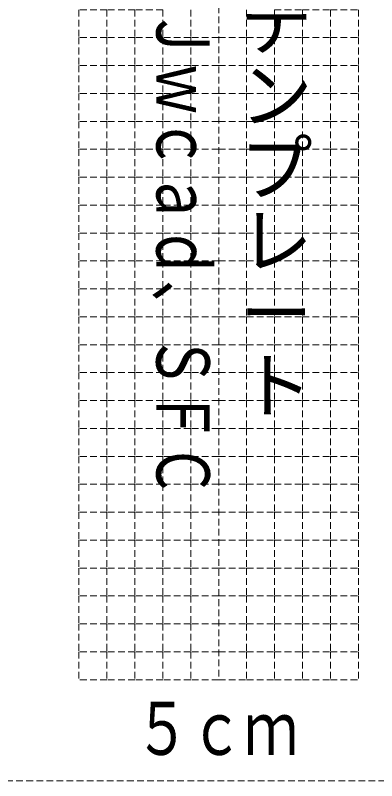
# Model space of a CAD drawing. Units: millimetres on the paper. Extents: x -148 to 177, y -210 to 210.
# Drawn here: x -48.9 to 15.7, y -134.1 to 2.9 of the extents above; entities that cross this region are included whole.
import ezdxf
from ezdxf.enums import TextEntityAlignment as Align

# ---------------------------------------------------------------- set-up
doc = ezdxf.new("R2010")
doc.units = ezdxf.units.MM
doc.linetypes.add('DASHED1', pattern=[1.8, 1.2, -0.6])
doc.layers.add('0-0', color=3, linetype='DASHED1', lineweight=9)
doc.styles.add('@ＭＳ ゴシック', font='')
doc.styles.add('ＭＳ ゴシック', font='')
doc.styles.get('@ＭＳ ゴシック').set_extended_font_data('@MS Gothic')
doc.styles.get('ＭＳ ゴシック').set_extended_font_data('MS Gothic')

msp = doc.modelspace()

# ---------------------------------------------------------------- linework, layer by layer
at = {"layer": '0-0'}
for p, q in [((-12.513, 108.956), (-12.513, -116.044)), ((-22.513, 3.956), (-22.513, -1.044)), ((-17.513, 3.956), (-17.513, -1.044)), ((-7.513, 3.956), (-7.513, -1.044)), ((-2.513, 3.956), (-2.513, -1.044)), ((-22.513, -1.044), (-22.513, -6.044)), ((-17.513, -1.044), (-17.513, -6.044)), ((-7.513, -1.044), (-7.513, -6.044)), ((-2.513, -1.044), (-2.513, -6.044)), ((-22.513, -6.044), (-22.513, -11.044)), ((-17.513, -6.044), (-17.513, -11.044)), ((-7.513, -6.044), (-7.513, -11.044)), ((-2.513, -6.044), (-2.513, -11.044)), ((-22.513, -11.044), (-22.513, -16.044)), ((-17.513, -11.044), (-17.513, -16.044)), ((-7.513, -11.044), (-7.513, -16.044)), ((-2.513, -11.044), (-2.513, -16.044)), ((-22.513, -16.044), (-22.513, -21.044)), ((-17.513, -16.044), (-17.513, -21.044)), ((-7.513, -16.044), (-7.513, -21.044)), ((-2.513, -16.044), (-2.513, -21.044)), ((-22.513, -21.044), (-22.513, -26.044)), ((-17.513, -21.044), (-17.513, -26.044)), ((-7.513, -21.044), (-7.513, -26.044)), ((-2.513, -21.044), (-2.513, -26.044)), ((-22.513, -26.044), (-22.513, -31.044)), ((-17.513, -26.044), (-17.513, -31.044)), ((-7.513, -26.044), (-7.513, -31.044)), ((-2.513, -26.044), (-2.513, -31.044)), ((-22.513, -31.044), (-22.513, -36.044)), ((-17.513, -31.044), (-17.513, -36.044)), ((-7.513, -31.044), (-7.513, -36.044)), ((-2.513, -31.044), (-2.513, -36.044)), ((-22.513, -36.044), (-22.513, -41.044)), ((-17.513, -36.044), (-17.513, -41.044)), ((-7.513, -36.044), (-7.513, -41.044)), ((-2.513, -36.044), (-2.513, -41.044)), ((-22.513, -41.044), (-22.513, -46.044)), ((-17.513, -41.044), (-17.513, -46.044)), ((-7.513, -41.044), (-7.513, -46.044)), ((-2.513, -41.044), (-2.513, -46.044)), ((-22.513, -46.044), (-22.513, -51.044)), ((-17.513, -46.044), (-17.513, -51.044)), ((-7.513, -46.044), (-7.513, -51.044)), ((-2.513, -46.044), (-2.513, -51.044)), ((-22.513, -51.044), (-22.513, -56.044)), ((-17.513, -51.044), (-17.513, -56.044)), ((-7.513, -51.044), (-7.513, -56.044)), ((-2.513, -51.044), (-2.513, -56.044)), ((-22.513, -56.044), (-22.513, -61.044)), ((-17.513, -56.044), (-17.513, -61.044)), ((-7.513, -56.044), (-7.513, -61.044)), ((-2.513, -56.044), (-2.513, -61.044)), ((-22.513, -61.044), (-22.513, -66.044)), ((-17.513, -61.044), (-17.513, -66.044)), ((-7.513, -61.044), (-7.513, -66.044)), ((-2.513, -61.044), (-2.513, -66.044)), ((-22.513, -66.044), (-22.513, -71.044)), ((-17.513, -66.044), (-17.513, -71.044)), ((-7.513, -66.044), (-7.513, -71.044)), ((-2.513, -66.044), (-2.513, -71.044)), ((-22.513, -71.044), (-22.513, -76.044)), ((-17.513, -71.044), (-17.513, -76.044)), ((-7.513, -71.044), (-7.513, -76.044)), ((-2.513, -71.044), (-2.513, -76.044)), ((-22.513, -76.044), (-22.513, -81.044)), ((-17.513, -76.044), (-17.513, -81.044)), ((-7.513, -76.044), (-7.513, -81.044)), ((-2.513, -76.044), (-2.513, -81.044)), ((-22.513, -81.044), (-22.513, -86.044)), ((-17.513, -81.044), (-17.513, -86.044)), ((-7.513, -81.044), (-7.513, -86.044)), ((-2.513, -81.044), (-2.513, -86.044)), ((-22.513, -86.044), (-22.513, -91.044)), ((-17.513, -86.044), (-17.513, -91.044)), ((-7.513, -86.044), (-7.513, -91.044)), ((-2.513, -86.044), (-2.513, -91.044)), ((-22.513, -91.044), (-22.513, -96.044)), ((-17.513, -91.044), (-17.513, -96.044)), ((-7.513, -91.044), (-7.513, -96.044)), ((-2.513, -91.044), (-2.513, -96.044)), ((-22.513, -96.044), (-22.513, -101.044)), ((-17.513, -96.044), (-17.513, -101.044)), ((-7.513, -96.044), (-7.513, -101.044)), ((-2.513, -96.044), (-2.513, -101.044)), ((-22.513, -101.044), (-22.513, -106.044)), ((-17.513, -101.044), (-17.513, -106.044)), ((-7.513, -101.044), (-7.513, -106.044)), ((-2.513, -101.044), (-2.513, -106.044)), ((-22.513, -106.044), (-22.513, -111.044)), ((-17.513, -106.044), (-17.513, -111.044)), ((-7.513, -106.044), (-7.513, -111.044)), ((-2.513, -106.044), (-2.513, -111.044)), ((-22.513, -111.044), (-22.513, -116.044)), ((-17.513, -111.044), (-17.513, -116.044)), ((-7.513, -111.044), (-7.513, -116.044)), ((-2.513, -111.044), (-2.513, -116.044)), ((-32.513, -116.044), (-37.513, -116.044)), ((-27.513, -116.044), (-32.513, -116.044)), ((-22.513, -116.044), (-27.513, -116.044)), ((-2.513, -116.044), (2.487, -116.044)), ((2.487, -116.044), (7.487, -116.044)), ((7.487, -116.044), (12.487, -116.044)), ((-50.513, -134.127), (25.487, -134.127))]:
    msp.add_line(p, q, dxfattribs=at)
for points in [[(-32.513, 3.956), (-37.513, 3.956), (-37.513, -1.044)], [(-27.513, 3.956), (-32.513, 3.956), (-32.513, -1.044)], [(-22.513, 3.956), (-27.513, 3.956), (-27.513, -1.044)], [(-2.513, 3.956), (2.487, 3.956), (2.487, -1.044)], [(2.487, 3.956), (7.487, 3.956), (7.487, -1.044)], [(7.487, 3.956), (12.487, 3.956), (12.487, -1.044)], [(-32.513, -1.044), (-37.513, -1.044), (-37.513, -6.044)], [(-27.513, -1.044), (-32.513, -1.044), (-32.513, -6.044)], [(-22.513, -1.044), (-27.513, -1.044), (-27.513, -6.044)], [(-12.513, -1.044), (-17.513, -1.044), (-22.513, -1.044)], [(-12.513, -1.044), (-7.513, -1.044), (-2.513, -1.044)], [(-2.513, -1.044), (2.487, -1.044), (2.487, -6.044)], [(2.487, -1.044), (7.487, -1.044), (7.487, -6.044)], [(7.487, -1.044), (12.487, -1.044), (12.487, -6.044)], [(-32.513, -6.044), (-37.513, -6.044), (-37.513, -11.044)], [(-27.513, -6.044), (-32.513, -6.044), (-32.513, -11.044)], [(-22.513, -6.044), (-27.513, -6.044), (-27.513, -11.044)], [(-12.513, -6.044), (-17.513, -6.044), (-22.513, -6.044)], [(-12.513, -6.044), (-7.513, -6.044), (-2.513, -6.044)], [(-2.513, -6.044), (2.487, -6.044), (2.487, -11.044)], [(2.487, -6.044), (7.487, -6.044), (7.487, -11.044)], [(7.487, -6.044), (12.487, -6.044), (12.487, -11.044)], [(-32.513, -11.044), (-37.513, -11.044), (-37.513, -16.044)], [(-27.513, -11.044), (-32.513, -11.044), (-32.513, -16.044)], [(-22.513, -11.044), (-27.513, -11.044), (-27.513, -16.044)], [(-12.513, -11.044), (-17.513, -11.044), (-22.513, -11.044)], [(-12.513, -11.044), (-7.513, -11.044), (-2.513, -11.044)], [(-2.513, -11.044), (2.487, -11.044), (2.487, -16.044)], [(2.487, -11.044), (7.487, -11.044), (7.487, -16.044)], [(7.487, -11.044), (12.487, -11.044), (12.487, -16.044)], [(-32.513, -16.044), (-37.513, -16.044), (-37.513, -21.044)], [(-27.513, -16.044), (-32.513, -16.044), (-32.513, -21.044)], [(-22.513, -16.044), (-27.513, -16.044), (-27.513, -21.044)], [(-12.513, -16.044), (-17.513, -16.044), (-22.513, -16.044)], [(-12.513, -16.044), (-7.513, -16.044), (-2.513, -16.044)], [(-2.513, -16.044), (2.487, -16.044), (2.487, -21.044)], [(2.487, -16.044), (7.487, -16.044), (7.487, -21.044)], [(7.487, -16.044), (12.487, -16.044), (12.487, -21.044)], [(-32.513, -21.044), (-37.513, -21.044), (-37.513, -26.044)], [(-27.513, -21.044), (-32.513, -21.044), (-32.513, -26.044)], [(-22.513, -21.044), (-27.513, -21.044), (-27.513, -26.044)], [(-12.513, -21.044), (-17.513, -21.044), (-22.513, -21.044)], [(-12.513, -21.044), (-7.513, -21.044), (-2.513, -21.044)], [(-2.513, -21.044), (2.487, -21.044), (2.487, -26.044)], [(2.487, -21.044), (7.487, -21.044), (7.487, -26.044)], [(7.487, -21.044), (12.487, -21.044), (12.487, -26.044)], [(-32.513, -26.044), (-37.513, -26.044), (-37.513, -31.044)], [(-27.513, -26.044), (-32.513, -26.044), (-32.513, -31.044)], [(-22.513, -26.044), (-27.513, -26.044), (-27.513, -31.044)], [(-12.513, -26.044), (-17.513, -26.044), (-22.513, -26.044)], [(-12.513, -26.044), (-7.513, -26.044), (-2.513, -26.044)], [(-2.513, -26.044), (2.487, -26.044), (2.487, -31.044)], [(2.487, -26.044), (7.487, -26.044), (7.487, -31.044)], [(7.487, -26.044), (12.487, -26.044), (12.487, -31.044)], [(-32.513, -31.044), (-37.513, -31.044), (-37.513, -36.044)], [(-27.513, -31.044), (-32.513, -31.044), (-32.513, -36.044)], [(-22.513, -31.044), (-27.513, -31.044), (-27.513, -36.044)], [(-12.513, -31.044), (-17.513, -31.044), (-22.513, -31.044)], [(-12.513, -31.044), (-7.513, -31.044), (-2.513, -31.044)], [(-2.513, -31.044), (2.487, -31.044), (2.487, -36.044)], [(2.487, -31.044), (7.487, -31.044), (7.487, -36.044)], [(7.487, -31.044), (12.487, -31.044), (12.487, -36.044)], [(-32.513, -36.044), (-37.513, -36.044), (-37.513, -41.044)], [(-27.513, -36.044), (-32.513, -36.044), (-32.513, -41.044)], [(-22.513, -36.044), (-27.513, -36.044), (-27.513, -41.044)], [(-12.513, -36.044), (-17.513, -36.044), (-22.513, -36.044)], [(-12.513, -36.044), (-7.513, -36.044), (-2.513, -36.044)], [(-2.513, -36.044), (2.487, -36.044), (2.487, -41.044)], [(2.487, -36.044), (7.487, -36.044), (7.487, -41.044)], [(7.487, -36.044), (12.487, -36.044), (12.487, -41.044)], [(-32.513, -41.044), (-37.513, -41.044), (-37.513, -46.044)], [(-27.513, -41.044), (-32.513, -41.044), (-32.513, -46.044)], [(-22.513, -41.044), (-27.513, -41.044), (-27.513, -46.044)], [(-12.513, -41.044), (-17.513, -41.044), (-22.513, -41.044)], [(-12.513, -41.044), (-7.513, -41.044), (-2.513, -41.044)], [(-2.513, -41.044), (2.487, -41.044), (2.487, -46.044)], [(2.487, -41.044), (7.487, -41.044), (7.487, -46.044)], [(7.487, -41.044), (12.487, -41.044), (12.487, -46.044)], [(-32.513, -46.044), (-37.513, -46.044), (-37.513, -51.044)], [(-27.513, -46.044), (-32.513, -46.044), (-32.513, -51.044)], [(-22.513, -46.044), (-27.513, -46.044), (-27.513, -51.044)], [(-12.513, -46.044), (-17.513, -46.044), (-22.513, -46.044)], [(-12.513, -46.044), (-7.513, -46.044), (-2.513, -46.044)], [(-2.513, -46.044), (2.487, -46.044), (2.487, -51.044)], [(2.487, -46.044), (7.487, -46.044), (7.487, -51.044)], [(7.487, -46.044), (12.487, -46.044), (12.487, -51.044)], [(-32.513, -51.044), (-37.513, -51.044), (-37.513, -56.044)], [(-27.513, -51.044), (-32.513, -51.044), (-32.513, -56.044)], [(-22.513, -51.044), (-27.513, -51.044), (-27.513, -56.044)], [(-12.513, -51.044), (-17.513, -51.044), (-22.513, -51.044)], [(-12.513, -51.044), (-7.513, -51.044), (-2.513, -51.044)], [(-2.513, -51.044), (2.487, -51.044), (2.487, -56.044)], [(2.487, -51.044), (7.487, -51.044), (7.487, -56.044)], [(7.487, -51.044), (12.487, -51.044), (12.487, -56.044)], [(-32.513, -56.044), (-37.513, -56.044), (-37.513, -61.044)], [(-27.513, -56.044), (-32.513, -56.044), (-32.513, -61.044)], [(-22.513, -56.044), (-27.513, -56.044), (-27.513, -61.044)], [(-12.513, -56.044), (-17.513, -56.044), (-22.513, -56.044)], [(-12.513, -56.044), (-7.513, -56.044), (-2.513, -56.044)], [(-2.513, -56.044), (2.487, -56.044), (2.487, -61.044)], [(2.487, -56.044), (7.487, -56.044), (7.487, -61.044)], [(7.487, -56.044), (12.487, -56.044), (12.487, -61.044)], [(-32.513, -61.044), (-37.513, -61.044), (-37.513, -66.044)], [(-27.513, -61.044), (-32.513, -61.044), (-32.513, -66.044)], [(-22.513, -61.044), (-27.513, -61.044), (-27.513, -66.044)], [(-12.513, -61.044), (-17.513, -61.044), (-22.513, -61.044)], [(-12.513, -61.044), (-7.513, -61.044), (-2.513, -61.044)], [(-2.513, -61.044), (2.487, -61.044), (2.487, -66.044)], [(2.487, -61.044), (7.487, -61.044), (7.487, -66.044)], [(7.487, -61.044), (12.487, -61.044), (12.487, -66.044)], [(-32.513, -66.044), (-37.513, -66.044), (-37.513, -71.044)], [(-27.513, -66.044), (-32.513, -66.044), (-32.513, -71.044)], [(-22.513, -66.044), (-27.513, -66.044), (-27.513, -71.044)], [(-12.513, -66.044), (-17.513, -66.044), (-22.513, -66.044)], [(-12.513, -66.044), (-7.513, -66.044), (-2.513, -66.044)], [(-2.513, -66.044), (2.487, -66.044), (2.487, -71.044)], [(2.487, -66.044), (7.487, -66.044), (7.487, -71.044)], [(7.487, -66.044), (12.487, -66.044), (12.487, -71.044)], [(-32.513, -71.044), (-37.513, -71.044), (-37.513, -76.044)], [(-27.513, -71.044), (-32.513, -71.044), (-32.513, -76.044)], [(-22.513, -71.044), (-27.513, -71.044), (-27.513, -76.044)], [(-12.513, -71.044), (-17.513, -71.044), (-22.513, -71.044)], [(-12.513, -71.044), (-7.513, -71.044), (-2.513, -71.044)], [(-2.513, -71.044), (2.487, -71.044), (2.487, -76.044)], [(2.487, -71.044), (7.487, -71.044), (7.487, -76.044)], [(7.487, -71.044), (12.487, -71.044), (12.487, -76.044)], [(-32.513, -76.044), (-37.513, -76.044), (-37.513, -81.044)], [(-27.513, -76.044), (-32.513, -76.044), (-32.513, -81.044)], [(-22.513, -76.044), (-27.513, -76.044), (-27.513, -81.044)], [(-12.513, -76.044), (-17.513, -76.044), (-22.513, -76.044)], [(-12.513, -76.044), (-7.513, -76.044), (-2.513, -76.044)], [(-2.513, -76.044), (2.487, -76.044), (2.487, -81.044)], [(2.487, -76.044), (7.487, -76.044), (7.487, -81.044)], [(7.487, -76.044), (12.487, -76.044), (12.487, -81.044)], [(-32.513, -81.044), (-37.513, -81.044), (-37.513, -86.044)], [(-27.513, -81.044), (-32.513, -81.044), (-32.513, -86.044)], [(-22.513, -81.044), (-27.513, -81.044), (-27.513, -86.044)], [(-12.513, -81.044), (-17.513, -81.044), (-22.513, -81.044)], [(-12.513, -81.044), (-7.513, -81.044), (-2.513, -81.044)], [(-2.513, -81.044), (2.487, -81.044), (2.487, -86.044)], [(2.487, -81.044), (7.487, -81.044), (7.487, -86.044)], [(7.487, -81.044), (12.487, -81.044), (12.487, -86.044)], [(-32.513, -86.044), (-37.513, -86.044), (-37.513, -91.044)], [(-27.513, -86.044), (-32.513, -86.044), (-32.513, -91.044)], [(-22.513, -86.044), (-27.513, -86.044), (-27.513, -91.044)], [(-12.513, -86.044), (-17.513, -86.044), (-22.513, -86.044)], [(-12.513, -86.044), (-7.513, -86.044), (-2.513, -86.044)], [(-2.513, -86.044), (2.487, -86.044), (2.487, -91.044)], [(2.487, -86.044), (7.487, -86.044), (7.487, -91.044)], [(7.487, -86.044), (12.487, -86.044), (12.487, -91.044)], [(-32.513, -91.044), (-37.513, -91.044), (-37.513, -96.044)], [(-27.513, -91.044), (-32.513, -91.044), (-32.513, -96.044)], [(-22.513, -91.044), (-27.513, -91.044), (-27.513, -96.044)], [(-12.513, -91.044), (-17.513, -91.044), (-22.513, -91.044)], [(-12.513, -91.044), (-7.513, -91.044), (-2.513, -91.044)], [(-2.513, -91.044), (2.487, -91.044), (2.487, -96.044)], [(2.487, -91.044), (7.487, -91.044), (7.487, -96.044)], [(7.487, -91.044), (12.487, -91.044), (12.487, -96.044)], [(-32.513, -96.044), (-37.513, -96.044), (-37.513, -101.044)], [(-27.513, -96.044), (-32.513, -96.044), (-32.513, -101.044)], [(-22.513, -96.044), (-27.513, -96.044), (-27.513, -101.044)], [(-12.513, -96.044), (-17.513, -96.044), (-22.513, -96.044)], [(-12.513, -96.044), (-7.513, -96.044), (-2.513, -96.044)], [(-2.513, -96.044), (2.487, -96.044), (2.487, -101.044)], [(2.487, -96.044), (7.487, -96.044), (7.487, -101.044)], [(7.487, -96.044), (12.487, -96.044), (12.487, -101.044)], [(-32.513, -101.044), (-37.513, -101.044), (-37.513, -106.044)], [(-27.513, -101.044), (-32.513, -101.044), (-32.513, -106.044)], [(-22.513, -101.044), (-27.513, -101.044), (-27.513, -106.044)], [(-12.513, -101.044), (-17.513, -101.044), (-22.513, -101.044)], [(-12.513, -101.044), (-7.513, -101.044), (-2.513, -101.044)], [(-2.513, -101.044), (2.487, -101.044), (2.487, -106.044)], [(2.487, -101.044), (7.487, -101.044), (7.487, -106.044)], [(7.487, -101.044), (12.487, -101.044), (12.487, -106.044)], [(-32.513, -106.044), (-37.513, -106.044), (-37.513, -111.044)], [(-27.513, -106.044), (-32.513, -106.044), (-32.513, -111.044)], [(-22.513, -106.044), (-27.513, -106.044), (-27.513, -111.044)], [(-12.513, -106.044), (-17.513, -106.044), (-22.513, -106.044)], [(-12.513, -106.044), (-7.513, -106.044), (-2.513, -106.044)], [(-2.513, -106.044), (2.487, -106.044), (2.487, -111.044)], [(2.487, -106.044), (7.487, -106.044), (7.487, -111.044)], [(7.487, -106.044), (12.487, -106.044), (12.487, -111.044)], [(-32.513, -111.044), (-37.513, -111.044), (-37.513, -116.044)], [(-27.513, -111.044), (-32.513, -111.044), (-32.513, -116.044)], [(-22.513, -111.044), (-27.513, -111.044), (-27.513, -116.044)], [(-12.513, -111.044), (-17.513, -111.044), (-22.513, -111.044)], [(-12.513, -111.044), (-7.513, -111.044), (-2.513, -111.044)], [(-2.513, -111.044), (2.487, -111.044), (2.487, -116.044)], [(2.487, -111.044), (7.487, -111.044), (7.487, -116.044)], [(7.487, -111.044), (12.487, -111.044), (12.487, -116.044)], [(-12.513, -116.044), (-17.513, -116.044), (-22.513, -116.044)], [(-12.513, -116.044), (-7.513, -116.044), (-2.513, -116.044)]]:
    msp.add_lwpolyline(points, dxfattribs=at)

# ---------------------------------------------------------------- texts
at = {"layer": '0-0', "color": 7, "style": '@ＭＳ ゴシック'}
msp.add_text('（無料）背表紙テンプレート', height=9.531, rotation=270, dxfattribs=at).set_placement((-10.013, 99.297), align=Align.BOTTOM_LEFT)
at = {"layer": '0-0', "color": 7, "style": 'ＭＳ ゴシック', "width": 0.75}
msp.add_text('Ｊｗｃａｄ、ＳＦＣ', height=9.531, rotation=270, dxfattribs=at).set_placement((-26.513, 4.297), align=Align.BOTTOM_LEFT)
msp.add_text('５ｃｍ', height=9.531, dxfattribs=at).set_placement((-27.513, -132.368), align=Align.BOTTOM_LEFT)

doc.saveas('drawing.dxf')
